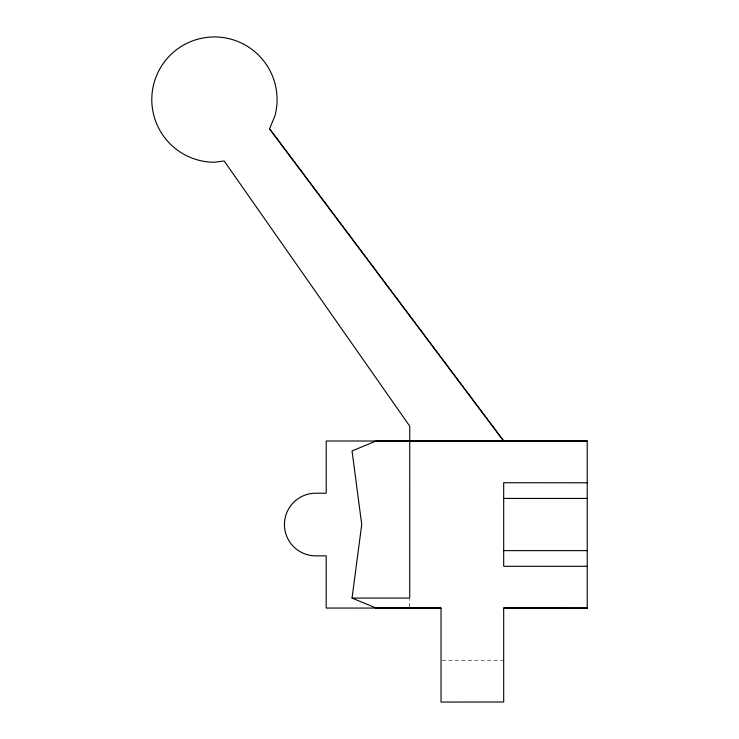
<?xml version="1.0" encoding="UTF-8"?>
<svg xmlns="http://www.w3.org/2000/svg" width="739" height="739" viewBox="0 0 739 739"><rect width="100%" height="100%" fill="white"/><g stroke="black" fill="none" stroke-linecap="round" stroke-linejoin="round"><path stroke-width="0.55" stroke-dasharray="3.69 2.77" d="M409.72 606.931L409.72 599.19M442.181 660.25L503.684 660.25"/><path stroke-width="1.11" d="M269.55 128.835L503.702 441.035L269.55 128.835L274.945 115.811A62.649 62.649 0 0 0 225.312 37.901A62.649 62.649 0 0 0 152.031 94.13A62.649 62.649 0 0 0 214.43 162.238L224.157 160.963L409.729 426.126L409.72 598.073L352.041 598.073L376.077 608.04L441.044 608.031L441.035 702.05L503.684 702.013L503.693 608.04L587.219 608.086L503.693 608.04M587.219 608.086L587.228 440.989L376.086 440.98L352.05 450.938L361.731 524.514L352.041 598.082M441.044 608.077L326.195 608.058L326.195 555.857L315.756 555.857A31.324 31.324 0 0 1 284.441 524.542A31.324 31.324 0 0 1 315.765 493.218L326.204 493.227L326.204 441.007L587.228 440.989M587.219 482.779L503.693 482.743L503.693 566.296L587.219 566.305M503.693 498.428L587.219 498.437M503.693 550.629L587.219 550.638"/></g></svg>
